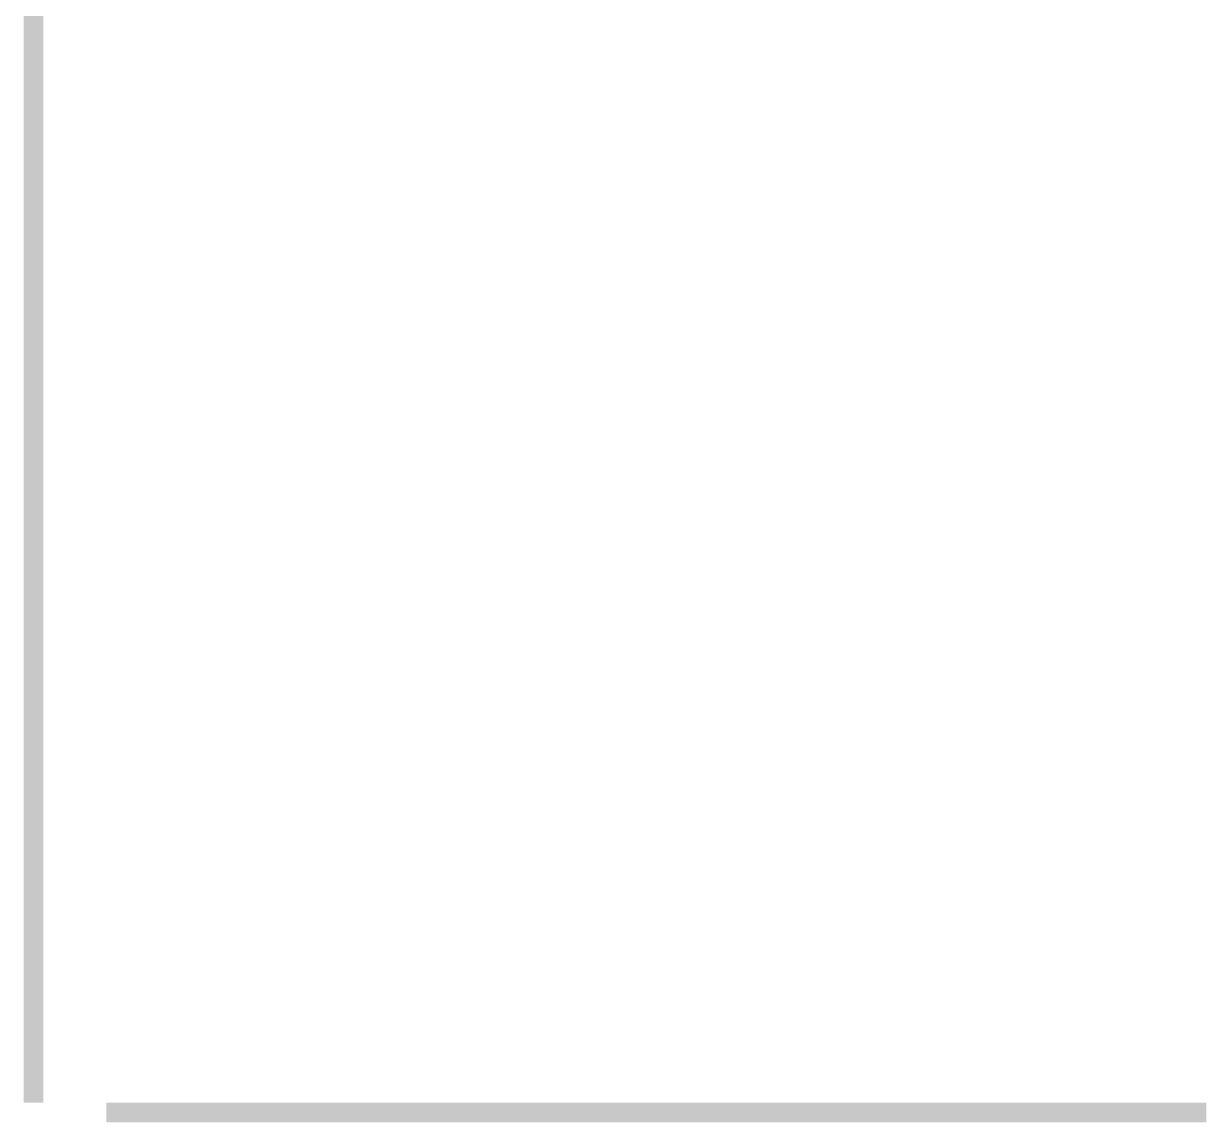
# Model space of a CAD drawing. Header units: millimetres. Extents: x -187347 to 135007, y -6415 to 292048.
# Drawn here: x -110837 to -104881, y 159879 to 165412 of the extents above; entities that cross this region are included whole.
import ezdxf

# ---------------------------------------------------------------- set-up
doc = ezdxf.new("R2010")
doc.units = ezdxf.units.MM
doc.header["$LTSCALE"] = 100
doc.layers.add('A-WALL-PATT', color=7, linetype='Continuous', lineweight=5)

msp = doc.modelspace()

# ---------------------------------------------------------------- hatches: boundary and pattern name
at = {"layer": 'A-WALL-PATT'}
h = msp.add_hatch(dxfattribs=at)
h.set_pattern_fill('FP_72', color=256, angle=67.38013, style=0, pattern_type=2)
h.set_pattern_definition([(337.38013, (-110818.26, 165299.516), (50.79954, -0.00031), [13.208, -647.192]), (337.38013, (-110818.26, 165248.716), (50.79954, -0.00031), [13.208, -647.192]), (337.38013, (-110818.26, 165197.917), (50.79954, -0.00031), [13.208, -647.192]), (337.38013, (-110818.26, 165147.117), (50.79954, -0.00031), [13.208, -647.192]), (337.38013, (-110818.26, 165096.316), (50.79954, -0.00031), [13.208, -647.192]), (22.24913, (-110818.26, 165256.845), (50.80037, -0.00024), [12.075, -1195.427]), (22.24913, (-110818.26, 165206.045), (50.80037, -0.00024), [12.075, -1195.427]), (22.24913, (-110818.26, 165155.244), (50.80037, -0.00024), [12.075, -1195.427]), (22.24913, (-110818.26, 165104.445), (50.80037, -0.00024), [12.075, -1195.427]), (22.24913, (-110818.26, 165053.645), (50.80037, -0.00024), [12.075, -1195.427]), (22.24913, (-110818.26, 165002.844), (50.80037, -0.00024), [12.075, -1195.427]), (22.24913, (-110818.26, 164952.044), (50.80037, -0.00024), [12.075, -1195.427]), (22.24913, (-110818.26, 164901.245), (50.80037, -0.00024), [12.075, -1195.427]), (22.24913, (-110818.26, 164850.444), (50.80037, -0.00024), [12.075, -1195.427]), (157.75113, (-110807.084, 165269.544), (50.80037, 0.00048), [12.075, -1195.427]), (157.75113, (-110807.084, 165218.744), (50.80037, 0.00048), [12.075, -1195.427]), (157.75113, (-110807.083, 165167.945), (50.80037, 0.00048), [12.075, -1195.427]), (157.75113, (-110807.084, 165117.145), (50.80037, 0.00048), [12.075, -1195.427]), (157.75113, (-110807.084, 165066.344), (50.80037, 0.00048), [12.075, -1195.427]), (157.75113, (-110807.084, 165015.545), (50.80037, 0.00048), [12.075, -1195.427]), (157.75113, (-110807.083, 164964.745), (50.80037, 0.00048), [12.075, -1195.427]), (157.75113, (-110807.084, 164913.944), (50.80037, 0.00048), [12.075, -1195.427]), (157.75113, (-110807.084, 164863.145), (50.80037, 0.00048), [12.075, -1195.427]), (202.62013, (-110806.068, 165287.325), (50.79954, 0.00055), [13.208, -647.192]), (202.62013, (-110806.068, 165236.524), (50.79954, 0.00055), [13.208, -647.192]), (202.62013, (-110806.068, 165185.725), (50.79954, 0.00055), [13.208, -647.192]), (202.62013, (-110806.067, 165134.925), (50.79954, 0.00055), [13.208, -647.192]), (202.62013, (-110806.068, 165084.124), (50.79954, 0.00055), [13.208, -647.192]), (351.87013, (-110826.896, 165302.057), (50.799541, 6.9e-05), [3.592, -355.618]), (338.19813, (-110823.34, 165301.548), (50.80049, -0.00022), [5.471, -268.095]), (338.19813, (-110823.34, 165250.749), (50.80049, -0.00022), [5.471, -268.095]), (201.80113, (-110818.26, 165282.244), (50.80049, -0.00043), [5.471, -268.095]), (201.80113, (-110818.26, 165231.445), (50.80049, -0.00043), [5.471, -268.095]), (188.13013, (-110823.34, 165280.213), (50.799541, 0.00017), [3.592, -355.618]), (188.13013, (-110826.896, 165302.057), (50.799541, 0.00017), [3.592, -355.618]), (206.56513, (-110830.452, 165301.549), (50.79989, 0.00052), [3.408, -110.184]), (225.0001, (-110833.5, 165300.025), (50.79997, 0.00012), [3.592, -68.25]), (236.3101, (-110836.04, 165297.484), (50.8, 0.00046), [1.832, -181.33]), (236.3101, (-110836.04, 165246.685), (50.8, 0.00046), [1.832, -181.33]), (236.3101, (-110836.04, 165195.885), (50.8, 0.00046), [1.832, -181.33]), (251.5651, (-110837.056, 165295.96), (50.79978, -0.00024), [1.676, -158.967]), (251.5651, (-110837.056, 165245.16), (50.79978, -0.00024), [1.676, -158.967]), (251.5651, (-110837.056, 165194.36), (50.79978, -0.00024), [1.676, -158.967]), (251.5651, (-110837.563, 165294.437), (50.79978, -0.00024), [1.676, -158.967]), (251.5651, (-110837.564, 165243.636), (50.79978, -0.00024), [1.676, -158.967]), (251.5651, (-110837.564, 165192.837), (50.79978, -0.00024), [1.676, -158.967]), (270.0001, (-110838.07, 165292.91), (50.8, 0.0001), [4.064, -46.736]), (288.4351, (-110838.07, 165288.85), (50.79978, 0.0005), [1.676, -158.967]), (288.4351, (-110838.07, 165238.05), (50.79978, 0.0005), [1.676, -158.967]), (288.4351, (-110838.07, 165187.25), (50.79978, 0.0005), [1.676, -158.967]), (288.4351, (-110837.564, 165287.325), (50.79978, 0.0005), [1.676, -158.967]), (288.4351, (-110837.564, 165236.524), (50.79978, 0.0005), [1.676, -158.967]), (288.4351, (-110837.564, 165185.724), (50.79978, 0.0005), [1.676, -158.967]), (303.6901, (-110837.056, 165285.8), (50.8, -0.00022), [1.832, -181.33]), (303.6901, (-110837.056, 165235), (50.8, -0.00022), [1.832, -181.33]), (303.6901, (-110837.056, 165184.2), (50.8, -0.00022), [1.832, -181.33]), (315.0001, (-110836.04, 165284.276), (50.79997, 0.00012), [3.592, -68.25]), (333.43513, (-110833.5, 165281.737), (50.79989, -0.00028), [3.408, -110.184]), (351.87013, (-110830.452, 165280.2124), (50.799541, 6.9e-05), [3.592, -355.618]), (351.87013, (-110826.896, 165276.656), (50.799541, 6.9e-05), [3.592, -355.618]), (338.19813, (-110823.34, 165276.148), (50.80049, -0.00022), [5.471, -268.095]), (338.19813, (-110823.34, 165225.349), (50.80049, -0.00022), [5.471, -268.095]), (201.80113, (-110818.26, 165256.845), (50.80049, -0.00043), [5.471, -268.095]), (201.80113, (-110818.26, 165206.045), (50.80049, -0.00043), [5.471, -268.095]), (188.13013, (-110823.34, 165254.812), (50.799541, 0.00017), [3.592, -355.618]), (188.13013, (-110826.896, 165276.656), (50.799541, 0.00017), [3.592, -355.618]), (206.56513, (-110830.452, 165276.149), (50.79989, 0.00052), [3.408, -110.184]), (225.0001, (-110833.5, 165274.625), (50.79997, 0.00012), [3.592, -68.25]), (236.3101, (-110836.04, 165272.084), (50.8, 0.00046), [1.832, -181.33]), (236.3101, (-110836.04, 165221.285), (50.8, 0.00046), [1.832, -181.33]), (236.3101, (-110836.04, 165170.485), (50.8, 0.00046), [1.832, -181.33]), (251.5651, (-110837.055, 165270.56), (50.79978, -0.00024), [1.676, -158.967]), (251.5651, (-110837.056, 165219.76), (50.79978, -0.00024), [1.676, -158.967]), (251.5651, (-110837.056, 165168.96), (50.79978, -0.00024), [1.676, -158.967]), (251.5651, (-110837.564, 165269.036), (50.79978, -0.00024), [1.676, -158.967]), (251.5651, (-110837.564, 165218.236), (50.79978, -0.00024), [1.676, -158.967]), (251.5651, (-110837.563, 165167.437), (50.79978, -0.00024), [1.676, -158.967]), (270.0001, (-110838.07, 165267.51), (50.8, 0.0001), [4.064, -46.736]), (288.4351, (-110838.07, 165263.45), (50.79978, 0.0005), [1.676, -158.967]), (288.4351, (-110838.07, 165212.65), (50.79978, 0.0005), [1.676, -158.967]), (288.4351, (-110838.07, 165161.85), (50.79978, 0.0005), [1.676, -158.967]), (288.4351, (-110837.564, 165261.925), (50.79978, 0.0005), [1.676, -158.967]), (288.4351, (-110837.564, 165211.124), (50.79978, 0.0005), [1.676, -158.967]), (288.4351, (-110837.564, 165160.325), (50.79978, 0.0005), [1.676, -158.967]), (303.6901, (-110837.056, 165260.4), (50.8, -0.00022), [1.832, -181.33]), (303.6901, (-110837.055, 165209.6), (50.8, -0.00022), [1.832, -181.33]), (303.6901, (-110837.056, 165158.8), (50.8, -0.00022), [1.832, -181.33]), (315.0001, (-110836.04, 165258.876), (50.79997, 0.00012), [3.592, -68.25]), (333.43513, (-110833.5, 165256.336), (50.79989, -0.00028), [3.408, -110.184]), (351.87013, (-110830.452, 165254.813), (50.799541, 6.9e-05), [3.592, -355.618]), (351.87013, (-110798.448, 165289.357), (50.799541, 6.9e-05), [3.592, -355.618]), (333.43513, (-110794.892, 165288.849), (50.79989, -0.00028), [3.408, -110.184]), (315.0001, (-110791.844, 165287.324), (50.79997, 0.00012), [3.592, -68.25]), (303.6901, (-110789.303, 165284.785), (50.8, -0.00022), [1.832, -181.33]), (303.6901, (-110789.304, 165233.984), (50.8, -0.00022), [1.832, -181.33]), (303.6901, (-110789.304, 165183.185), (50.8, -0.00022), [1.832, -181.33]), (288.4351, (-110788.287, 165283.26), (50.79978, 0.0005), [1.676, -158.967]), (288.4351, (-110788.29, 165232.46), (50.79978, 0.0005), [1.676, -158.967]), (288.4351, (-110788.29, 165181.66), (50.79978, 0.0005), [1.676, -158.967]), (288.4351, (-110787.78, 165281.736), (50.79978, 0.0005), [1.676, -158.967]), (288.4351, (-110787.78, 165230.937), (50.79978, 0.0005), [1.676, -158.967]), (288.4351, (-110787.78, 165180.137), (50.79978, 0.0005), [1.676, -158.967]), (270.0001, (-110787.27, 165280.21), (50.8, 0.0001), [4.064, -46.736]), (251.5651, (-110787.27, 165276.15), (50.79978, -0.00024), [1.676, -158.967]), (251.5651, (-110787.27, 165225.35), (50.79978, -0.00024), [1.676, -158.967]), (251.5651, (-110787.27, 165174.55), (50.79978, -0.00024), [1.676, -158.967]), (251.5651, (-110787.78, 165274.624), (50.79978, -0.00024), [1.676, -158.967]), (251.5651, (-110787.78, 165223.825), (50.79978, -0.00024), [1.676, -158.967]), (251.5651, (-110787.78, 165173.025), (50.79978, -0.00024), [1.676, -158.967]), (236.3101, (-110788.29, 165273.1), (50.8, 0.00046), [1.832, -181.33]), (236.3101, (-110788.287, 165222.3), (50.8, 0.00046), [1.832, -181.33]), (236.3101, (-110788.288, 165171.5), (50.8, 0.00046), [1.832, -181.33]), (225.0001, (-110789.303, 165271.577), (50.79997, 0.00012), [3.592, -68.25]), (206.56513, (-110791.844, 165269.036), (50.79989, 0.00052), [3.408, -110.184]), (188.13013, (-110794.892, 165267.513), (50.799541, 0.00017), [3.592, -355.618]), (188.13013, (-110798.448, 165289.357), (50.799541, 0.00017), [3.592, -355.618]), (200.55613, (-110802.004, 165288.848), (50.80042, 0.000313), [4.34, -429.695]), (200.55613, (-110802.004, 165238.048), (50.80042, 0.000313), [4.34, -429.695]), (200.55613, (-110802.004, 165187.249), (50.80042, 0.000313), [4.34, -429.695]), (338.19813, (-110807.084, 165269.544), (50.80049, -0.00022), [5.471, -268.095]), (338.19813, (-110807.084, 165218.744), (50.80049, -0.00022), [5.471, -268.095]), (351.87013, (-110802.003, 165267.513), (50.799541, 6.9e-05), [3.592, -355.618]), (270.0001, (-110787.27, 165303.58), (50.8, 0.0001), [2.032, -48.768]), (251.5651, (-110787.27, 165301.55), (50.79978, -0.00024), [1.676, -158.967]), (251.5651, (-110787.27, 165250.75), (50.79978, -0.00024), [1.676, -158.967]), (251.5651, (-110787.27, 165199.95), (50.79978, -0.00024), [1.676, -158.967]), (251.5651, (-110787.78, 165300.024), (50.79978, -0.00024), [1.676, -158.967]), (251.5651, (-110787.78, 165249.224), (50.79978, -0.00024), [1.676, -158.967]), (251.5651, (-110787.78, 165198.425), (50.79978, -0.00024), [1.676, -158.967]), (236.3101, (-110788.29, 165298.5), (50.8, 0.00046), [1.832, -181.33]), (236.3101, (-110788.29, 165247.7), (50.8, 0.00046), [1.832, -181.33]), (236.3101, (-110788.288, 165196.9), (50.8, 0.00046), [1.832, -181.33]), (225.0001, (-110789.304, 165296.977), (50.79997, 0.00012), [3.592, -68.25]), (206.56513, (-110791.844, 165294.436), (50.79989, 0.00052), [3.408, -110.184]), (188.13013, (-110794.892, 165292.9124), (50.799541, 0.00017), [3.592, -355.618]), (339.44413, (-110806.068, 165294.436), (50.80042, -7.5e-05), [4.34, -429.695]), (339.44413, (-110806.068, 165243.636), (50.80042, -7.5e-05), [4.34, -429.695]), (339.44413, (-110806.067, 165192.837), (50.80042, -7.5e-05), [4.34, -429.695]), (351.87013, (-110802.004, 165292.913), (50.799541, 6.9e-05), [3.592, -355.618]), (351.87013, (-110798.4475, 165263.9565), (50.799541, 6.9e-05), [3.592, -355.618]), (333.43513, (-110794.891, 165263.449), (50.79989, -0.00028), [3.408, -110.184]), (315.0001, (-110791.844, 165261.924), (50.79997, 0.00012), [3.592, -68.25]), (303.6901, (-110789.304, 165259.384), (50.8, -0.00022), [1.832, -181.33]), (303.6901, (-110789.304, 165208.584), (50.8, -0.00022), [1.832, -181.33]), (303.6901, (-110789.303, 165157.785), (50.8, -0.00022), [1.832, -181.33]), (288.4351, (-110788.29, 165257.86), (50.79978, 0.0005), [1.676, -158.967]), (288.4351, (-110788.29, 165207.06), (50.79978, 0.0005), [1.676, -158.967]), (288.4351, (-110788.287, 165156.26), (50.79978, 0.0005), [1.676, -158.967]), (288.4351, (-110787.78, 165256.336), (50.79978, 0.0005), [1.676, -158.967]), (288.4351, (-110787.78, 165205.537), (50.79978, 0.0005), [1.676, -158.967]), (288.4351, (-110787.78, 165154.736), (50.79978, 0.0005), [1.676, -158.967]), (270.0001, (-110787.27, 165254.813), (50.8, 0.0001), [2.032, -48.768]), (188.13013, (-110798.4475, 165263.9565), (50.799541, 0.00017), [3.592, -355.618]), (201.80113, (-110802.004, 165263.448), (50.80049, -0.00043), [5.471, -268.095]), (201.80113, (-110802.004, 165212.649), (50.80049, -0.00043), [5.471, -268.095])])
h.paths.add_polyline_path([(-110738.9, 159977.8), (-110738.9, 170629.4), (-110837.3, 170629.4), (-110837.3, 159977.8)])
h = msp.add_hatch(dxfattribs=at)
h.set_pattern_fill('FP_1360', color=256, angle=67.38013, style=0, pattern_type=2)
h.set_pattern_definition([(67.3801, (-107646.508, 159898.392), (0.00031, 50.79954), [13.208, -647.192]), (67.3801, (-107595.707, 159898.393), (0.00031, 50.79954), [13.208, -647.192]), (67.3801, (-107544.908, 159898.392), (0.00031, 50.79954), [13.208, -647.192]), (67.3801, (-107494.108, 159898.393), (0.00031, 50.79954), [13.208, -647.192]), (67.3801, (-107443.308, 159898.393), (0.00031, 50.79954), [13.208, -647.192]), (112.2491, (-107603.835, 159898.393), (0.00024, 50.80037), [12.075, -1195.427]), (112.2491, (-107553.036, 159898.393), (0.00024, 50.80037), [12.075, -1195.427]), (112.2491, (-107502.236, 159898.392), (0.00024, 50.80037), [12.075, -1195.427]), (112.2491, (-107451.436, 159898.392), (0.00024, 50.80037), [12.075, -1195.427]), (112.2491, (-107400.636, 159898.392), (0.00024, 50.80037), [12.075, -1195.427]), (112.2491, (-107349.836, 159898.393), (0.00024, 50.80037), [12.075, -1195.427]), (112.2491, (-107299.036, 159898.392), (0.00024, 50.80037), [12.075, -1195.427]), (112.2491, (-107248.236, 159898.393), (0.00024, 50.80037), [12.075, -1195.427]), (112.24913, (-107197.436, 159898.392), (0.00024, 50.80037), [12.075, -1195.427]), (247.7511, (-107616.536, 159909.568), (-0.00048, 50.80037), [12.075, -1195.427]), (247.7511, (-107565.735, 159909.569), (-0.00048, 50.80037), [12.075, -1195.427]), (247.7511, (-107514.936, 159909.568), (-0.00048, 50.80037), [12.075, -1195.427]), (247.7511, (-107464.136, 159909.569), (-0.00048, 50.80037), [12.075, -1195.427]), (247.7511, (-107413.336, 159909.569), (-0.00048, 50.80037), [12.075, -1195.427]), (247.7511, (-107362.535, 159909.569), (-0.00048, 50.80037), [12.075, -1195.427]), (247.7511, (-107311.736, 159909.569), (-0.00048, 50.80037), [12.075, -1195.427]), (247.7511, (-107260.936, 159909.568), (-0.00048, 50.80037), [12.075, -1195.427]), (247.75113, (-107210.136, 159909.568), (-0.00048, 50.80037), [12.075, -1195.427]), (292.6201, (-107634.316, 159910.585), (-0.00055, 50.79954), [13.208, -647.192]), (292.6201, (-107583.516, 159910.585), (-0.00055, 50.79954), [13.208, -647.192]), (292.6201, (-107532.715, 159910.585), (-0.00055, 50.79954), [13.208, -647.192]), (292.6201, (-107481.916, 159910.585), (-0.00055, 50.79954), [13.208, -647.192]), (292.6201, (-107431.116, 159910.584), (-0.00055, 50.79954), [13.208, -647.192]), (81.87013, (-107649.048, 159889.757), (-6.9e-05, 50.799541), [3.592, -355.618]), (68.1986, (-107648.54, 159893.312), (-0.00019, 50.80049), [5.471, -268.095]), (68.1986, (-107597.74, 159893.312), (-0.00019, 50.80049), [5.471, -268.095]), (291.8011, (-107629.236, 159898.392), (0.00043, 50.80049), [5.471, -268.095]), (291.8011, (-107578.436, 159898.393), (0.00043, 50.80049), [5.471, -268.095]), (278.13013, (-107627.204, 159893.313), (-0.00017, 50.799541), [3.592, -355.618]), (278.13013, (-107649.048, 159889.757), (-0.00017, 50.799541), [3.592, -355.618]), (296.5651, (-107648.54, 159886.2), (-0.00052, 50.79989), [3.408, -110.184]), (315.0001, (-107647.016, 159883.152), (-0.0001, 50.79997), [3.592, -68.25]), (326.3101, (-107644.476, 159880.612), (-0.00046, 50.8), [1.832, -181.33]), (326.3101, (-107593.676, 159880.612), (-0.00046, 50.8), [1.832, -181.33]), (326.3101, (-107542.876, 159880.612), (-0.00046, 50.8), [1.832, -181.33]), (341.5651, (-107642.95, 159879.597), (0.00024, 50.7998), [1.676, -158.967]), (341.5651, (-107592.15, 159879.596), (0.00024, 50.7998), [1.676, -158.967]), (341.5651, (-107541.35, 159879.597), (0.00024, 50.7998), [1.676, -158.967]), (341.5651, (-107641.43, 159879.09), (0.00024, 50.7998), [1.676, -158.967]), (341.5651, (-107590.63, 159879.09), (0.00024, 50.7998), [1.676, -158.967]), (341.5651, (-107539.828, 159879.09), (0.00024, 50.7998), [1.676, -158.967]), (0.0001, (-107639.904, 159878.58), (-0.0001, 50.8), [4.064, -46.736]), (18.4351, (-107635.84, 159878.58), (-0.0005, 50.7998), [1.676, -158.967]), (18.4351, (-107585.04, 159878.58), (-0.0005, 50.7998), [1.676, -158.967]), (18.4351, (-107534.24, 159878.58), (-0.0005, 50.7998), [1.676, -158.967]), (18.4351, (-107634.316, 159879.09), (-0.0005, 50.7998), [1.676, -158.967]), (18.4351, (-107583.516, 159879.09), (-0.0005, 50.7998), [1.676, -158.967]), (18.4351, (-107532.716, 159879.09), (-0.0005, 50.7998), [1.676, -158.967]), (33.6901, (-107632.792, 159879.596), (0.0002, 50.8), [1.832, -181.33]), (33.6901, (-107581.99, 159879.596), (0.0002, 50.8), [1.832, -181.33]), (33.6901, (-107531.19, 159879.596), (0.0002, 50.8), [1.832, -181.33]), (45.0001, (-107631.27, 159880.612), (-0.0001, 50.79997), [3.592, -68.25]), (63.4351, (-107628.728, 159883.153), (0.00028, 50.79989), [3.408, -110.184]), (81.87013, (-107627.203, 159886.201), (-6.9e-05, 50.799541), [3.592, -355.618]), (81.87013, (-107623.648, 159889.757), (-6.9e-05, 50.799541), [3.592, -355.618]), (68.1986, (-107623.14, 159893.313), (-0.00019, 50.80049), [5.471, -268.095]), (68.1986, (-107572.34, 159893.312), (-0.00019, 50.80049), [5.471, -268.095]), (291.8011, (-107603.835, 159898.393), (0.00043, 50.80049), [5.471, -268.095]), (291.8011, (-107553.036, 159898.393), (0.00043, 50.80049), [5.471, -268.095]), (278.13013, (-107601.804, 159893.313), (-0.00017, 50.799541), [3.592, -355.618]), (278.13013, (-107623.648, 159889.757), (-0.00017, 50.799541), [3.592, -355.618]), (296.5651, (-107623.14, 159886.2), (-0.00052, 50.79989), [3.408, -110.184]), (315.0001, (-107621.616, 159883.152), (-0.0001, 50.79997), [3.592, -68.25]), (326.3101, (-107619.075, 159880.613), (-0.00046, 50.8), [1.832, -181.33]), (326.3101, (-107568.276, 159880.612), (-0.00046, 50.8), [1.832, -181.33]), (326.3101, (-107517.476, 159880.613), (-0.00046, 50.8), [1.832, -181.33]), (341.5651, (-107617.55, 159879.597), (0.00024, 50.7998), [1.676, -158.967]), (341.5651, (-107566.75, 159879.596), (0.00024, 50.7998), [1.676, -158.967]), (341.5651, (-107515.95, 159879.596), (0.00024, 50.7998), [1.676, -158.967]), (341.5651, (-107616.03, 159879.09), (0.00024, 50.7998), [1.676, -158.967]), (341.5651, (-107565.227, 159879.09), (0.00024, 50.7998), [1.676, -158.967]), (341.5651, (-107514.43, 159879.09), (0.00024, 50.7998), [1.676, -158.967]), (0.0001, (-107614.504, 159878.58), (-0.0001, 50.8), [4.064, -46.736]), (18.4351, (-107610.44, 159878.58), (-0.0005, 50.7998), [1.676, -158.967]), (18.4351, (-107559.64, 159878.58), (-0.0005, 50.7998), [1.676, -158.967]), (18.4351, (-107508.84, 159878.58), (-0.0005, 50.7998), [1.676, -158.967]), (18.4351, (-107608.916, 159879.09), (-0.0005, 50.7998), [1.676, -158.967]), (18.4351, (-107558.116, 159879.09), (-0.0005, 50.7998), [1.676, -158.967]), (18.4351, (-107507.315, 159879.09), (-0.0005, 50.7998), [1.676, -158.967]), (33.6901, (-107607.39, 159879.597), (0.0002, 50.8), [1.832, -181.33]), (33.6901, (-107556.59, 159879.596), (0.0002, 50.8), [1.832, -181.33]), (33.6901, (-107505.79, 159879.597), (0.0002, 50.8), [1.832, -181.33]), (45.0001, (-107605.867, 159880.613), (-0.0001, 50.79997), [3.592, -68.25]), (63.4351, (-107603.328, 159883.152), (0.00028, 50.79989), [3.408, -110.184]), (81.87013, (-107601.8035, 159886.2005), (-6.9e-05, 50.799541), [3.592, -355.618]), (81.87013, (-107636.3475, 159918.2045), (-6.9e-05, 50.799541), [3.592, -355.618]), (63.4351, (-107635.84, 159921.76), (0.00028, 50.79989), [3.408, -110.184]), (45.0001, (-107634.316, 159924.81), (-0.0001, 50.79997), [3.592, -68.25]), (33.6901, (-107631.776, 159927.35), (0.0002, 50.8), [1.832, -181.33]), (33.6901, (-107580.976, 159927.35), (0.0002, 50.8), [1.832, -181.33]), (33.6901, (-107530.176, 159927.35), (0.0002, 50.8), [1.832, -181.33]), (18.4351, (-107630.25, 159928.365), (-0.0005, 50.7998), [1.676, -158.967]), (18.4351, (-107579.45, 159928.364), (-0.0005, 50.7998), [1.676, -158.967]), (18.4351, (-107528.65, 159928.364), (-0.0005, 50.7998), [1.676, -158.967]), (18.4351, (-107628.73, 159928.873), (-0.0005, 50.7998), [1.676, -158.967]), (18.4351, (-107577.927, 159928.873), (-0.0005, 50.7998), [1.676, -158.967]), (18.4351, (-107527.13, 159928.873), (-0.0005, 50.7998), [1.676, -158.967]), (0.0001, (-107627.204, 159929.38), (-0.0001, 50.8), [4.064, -46.736]), (341.5651, (-107623.14, 159929.38), (0.00024, 50.7998), [1.676, -158.967]), (341.5651, (-107572.34, 159929.38), (0.00024, 50.7998), [1.676, -158.967]), (341.5651, (-107521.54, 159929.38), (0.00024, 50.7998), [1.676, -158.967]), (341.5651, (-107621.616, 159928.87), (0.00024, 50.7998), [1.676, -158.967]), (341.5651, (-107570.816, 159928.872), (0.00024, 50.7998), [1.676, -158.967]), (341.5651, (-107520.016, 159928.87), (0.00024, 50.7998), [1.676, -158.967]), (326.3101, (-107620.09, 159928.365), (-0.00046, 50.8), [1.832, -181.33]), (326.3101, (-107569.29, 159928.364), (-0.00046, 50.8), [1.832, -181.33]), (326.3101, (-107518.49, 159928.365), (-0.00046, 50.8), [1.832, -181.33]), (315.0001, (-107618.568, 159927.35), (-0.0001, 50.79997), [3.592, -68.25]), (296.5651, (-107616.028, 159924.808), (-0.00052, 50.79989), [3.408, -110.184]), (278.13013, (-107614.5035, 159921.7605), (-0.00017, 50.799541), [3.592, -355.618]), (278.13013, (-107636.3475, 159918.2045), (-0.00017, 50.799541), [3.592, -355.618]), (290.5561, (-107635.84, 159914.649), (-0.00031, 50.80042), [4.34, -429.695]), (290.5561, (-107585.04, 159914.648), (-0.00031, 50.80042), [4.34, -429.695]), (290.5561, (-107534.24, 159914.649), (-0.00031, 50.80042), [4.34, -429.695]), (68.1986, (-107616.536, 159909.568), (-0.00019, 50.80049), [5.471, -268.095]), (68.1986, (-107565.735, 159909.569), (-0.00019, 50.80049), [5.471, -268.095]), (81.87013, (-107614.504, 159914.6486), (-6.9e-05, 50.799541), [3.592, -355.618]), (0.0001, (-107650.57, 159929.38), (-0.0001, 50.8), [2.032, -48.768]), (341.5651, (-107648.54, 159929.38), (0.00024, 50.7998), [1.676, -158.967]), (341.5651, (-107597.74, 159929.38), (0.00024, 50.7998), [1.676, -158.967]), (341.5651, (-107546.94, 159929.38), (0.00024, 50.7998), [1.676, -158.967]), (341.5651, (-107647.016, 159928.872), (0.00024, 50.7998), [1.676, -158.967]), (341.5651, (-107596.215, 159928.873), (0.00024, 50.7998), [1.676, -158.967]), (341.5651, (-107545.416, 159928.87), (0.00024, 50.7998), [1.676, -158.967]), (326.3101, (-107645.492, 159928.364), (-0.00046, 50.8), [1.832, -181.33]), (326.3101, (-107594.69, 159928.364), (-0.00046, 50.8), [1.832, -181.33]), (326.3101, (-107543.89, 159928.364), (-0.00046, 50.8), [1.832, -181.33]), (315.0001, (-107643.968, 159927.35), (-0.0001, 50.79997), [3.592, -68.25]), (296.5651, (-107641.428, 159924.809), (-0.00052, 50.79989), [3.408, -110.184]), (278.13013, (-107639.903, 159921.761), (-0.00017, 50.799541), [3.592, -355.618]), (69.4441, (-107641.428, 159910.584), (7e-05, 50.80042), [4.34, -429.695]), (69.4441, (-107590.627, 159910.585), (7e-05, 50.80042), [4.34, -429.695]), (69.4441, (-107539.828, 159910.584), (7e-05, 50.80042), [4.34, -429.695]), (81.87013, (-107639.904, 159914.649), (-6.9e-05, 50.799541), [3.592, -355.618]), (81.87013, (-107610.948, 159918.204), (-6.9e-05, 50.799541), [3.592, -355.618]), (63.4351, (-107610.44, 159921.76), (0.00028, 50.79989), [3.408, -110.184]), (45.0001, (-107608.915, 159924.81), (-0.0001, 50.79997), [3.592, -68.25]), (33.6901, (-107606.376, 159927.35), (0.0002, 50.8), [1.832, -181.33]), (33.6901, (-107555.575, 159927.35), (0.0002, 50.8), [1.832, -181.33]), (33.6901, (-107504.776, 159927.35), (0.0002, 50.8), [1.832, -181.33]), (18.4351, (-107604.85, 159928.364), (-0.0005, 50.7998), [1.676, -158.967]), (18.4351, (-107554.05, 159928.365), (-0.0005, 50.7998), [1.676, -158.967]), (18.4351, (-107503.25, 159928.364), (-0.0005, 50.7998), [1.676, -158.967]), (18.4351, (-107603.33, 159928.87), (-0.0005, 50.7998), [1.676, -158.967]), (18.4351, (-107552.53, 159928.873), (-0.0005, 50.7998), [1.676, -158.967]), (18.4351, (-107501.73, 159928.872), (-0.0005, 50.7998), [1.676, -158.967]), (0.0001, (-107601.804, 159929.38), (-0.0001, 50.8), [2.032, -48.768]), (278.13013, (-107610.948, 159918.204), (-0.00017, 50.799541), [3.592, -355.618]), (291.8011, (-107610.44, 159914.649), (0.00043, 50.80049), [5.471, -268.095]), (291.8011, (-107559.64, 159914.649), (0.00043, 50.80049), [5.471, -268.095])])
h.paths.add_polyline_path([(-104880.6, 159879.4), (-104880.6, 159977.8), (-110421.4, 159977.8), (-110421.4, 159879.4), (-105108.1, 159879.4)])

doc.saveas('drawing.dxf')
